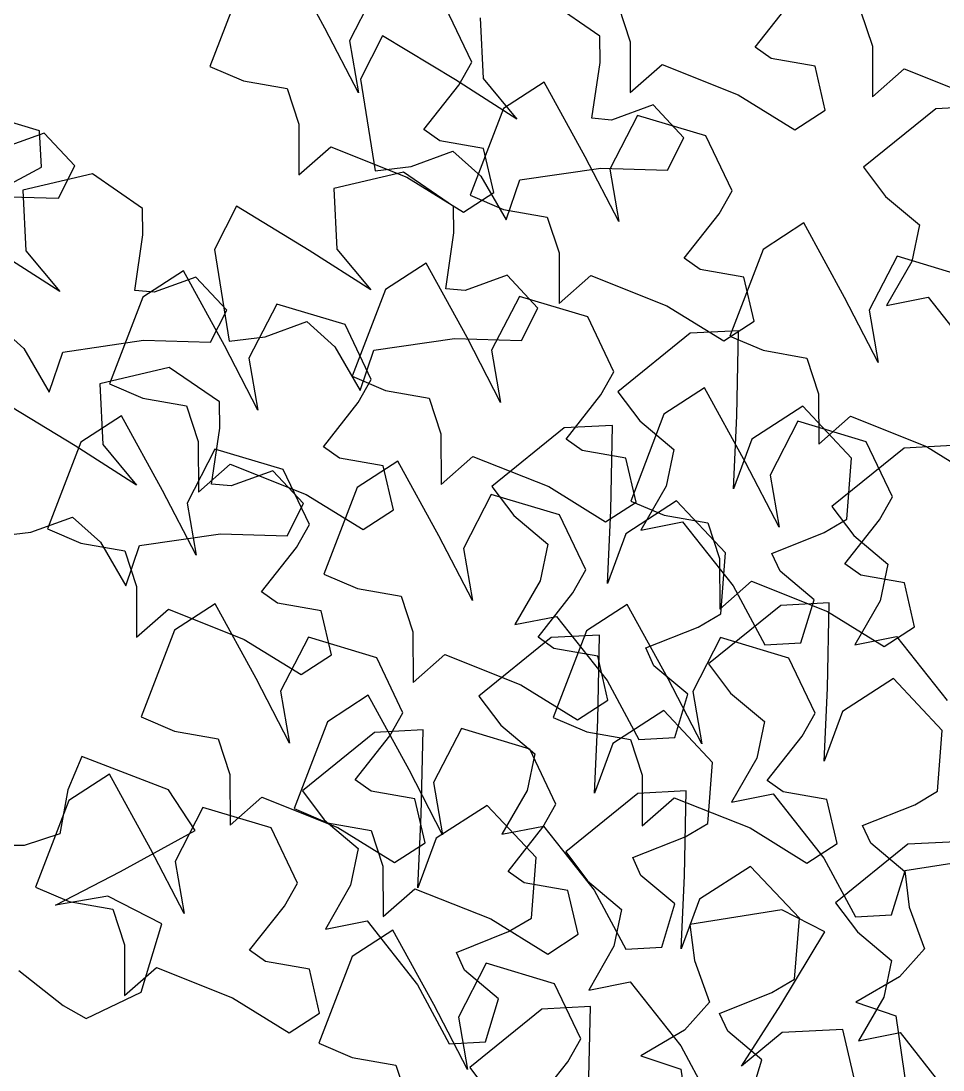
# Model space of a CAD drawing. Header units: millimetres. Extents: x 441156 to 441876, y 4514765 to 4515211.
# Drawn here: x 441541.067 to 441542.04, y 4514822.205 to 4514823.311 of the extents above; entities that cross this region are included whole.
import ezdxf

# ---------------------------------------------------------------- set-up
doc = ezdxf.new("R2010")
doc.units = ezdxf.units.MM
doc.layers.add('01_piscinas', color=254, linetype='Continuous')

msp = doc.modelspace()

# ---------------------------------------------------------------- linework, layer by layer
at = {"layer": '01_piscinas'}
for p, q in [((441541.3876031, 4514823.30403786, 0.00000053), (441541.34437243, 4514823.38269402, 0.00000053)), ((441541.30151158, 4514823.35485126, 0.00000053), (441541.26638365, 4514823.26337806, 0.00000053)), ((441541.44282998, 4514823.34759757, 0.00000053), (441541.41359876, 4514823.29069045, 0.00000053)), ((441541.67750965, 4514823.29552904, 0.00000053), (441541.62451765, 4514823.33191996, 0.00000053)), ((441541.84162109, 4514823.28383971, 0.00000053), (441541.87841699, 4514823.33046019, 0.00000053)), ((441541.54258448, 4514823.26790849, 0.00000053), (441541.51488752, 4514823.32591995, 0.00000053)), ((441541.69727051, 4514823.32704197, 0.00000053), (441541.70960259, 4514823.28945082, 0.00000053)), ((441541.95271968, 4514823.32236282, 0.00000053), (441541.96505176, 4514823.28477167, 0.00000053)), ((441541.55127518, 4514823.31466456, 0.00000053), (441541.55441377, 4514823.25076593, 0.00000053)), ((441541.42306692, 4514823.23570405, 0.00000053), (441541.3876031, 4514823.30403786, 0.00000053)), ((441541.44846022, 4514823.29583021, 0.00000053), (441541.42526301, 4514823.25028724, 0.00000053)), ((441541.52522716, 4514823.24932731, 0.00000053), (441541.44846022, 4514823.29583021, 0.00000053)), ((441541.67779851, 4514823.26770157, 0.00000053), (441541.67750965, 4514823.29552904, 0.00000053)), ((441541.41359876, 4514823.29069045, 0.00000053), (441541.42306692, 4514823.23570405, 0.00000053)), ((441541.70960259, 4514823.28945082, 0.00000053), (441541.70977084, 4514823.23610702, 0.00000053)), ((441541.85848568, 4514823.27191048, 0.00000053), (441541.84162109, 4514823.28383971, 0.00000053)), ((441541.96505176, 4514823.28477167, 0.00000053), (441541.96522001, 4514823.23142787, 0.00000053)), ((441541.26638365, 4514823.26337806, 0.00000053), (441541.30167922, 4514823.24838805, 0.00000053)), ((441541.5289209, 4514823.24366476, 0.00000053), (441541.54258448, 4514823.26790849, 0.00000053)), ((441541.66924257, 4514823.2089291, 0.00000053), (441541.67779851, 4514823.26770157, 0.00000053)), ((441541.70977084, 4514823.23610702, 0.00000053), (441541.74333178, 4514823.26559236, 0.00000053)), ((441541.74333178, 4514823.26559236, 0.00000053), (441541.82339168, 4514823.23374537, 0.00000053)), ((441541.90458089, 4514823.26376897, 0.00000053), (441541.85848568, 4514823.27191048, 0.00000053)), ((441541.91537992, 4514823.21749805, 0.00000053), (441541.90458089, 4514823.26376897, 0.00000053)), ((441541.42526301, 4514823.25028724, 0.00000053), (441541.44057793, 4514823.15350515, 0.00000053)), ((441541.55441377, 4514823.25076593, 0.00000053), (441541.59010662, 4514823.2078804, 0.00000053)), ((441541.96522001, 4514823.23142787, 0.00000053), (441541.99878095, 4514823.26091321, 0.00000053)), ((441541.99878095, 4514823.26091321, 0.00000053), (441542.07884085, 4514823.22906622, 0.00000053)), ((441541.30167922, 4514823.24838805, 0.00000053), (441541.34777442, 4514823.24024654, 0.00000053)), ((441541.34777442, 4514823.24024654, 0.00000053), (441541.36010651, 4514823.20265539, 0.00000053)), ((441541.492125, 4514823.19704428, 0.00000053), (441541.5289209, 4514823.24366476, 0.00000053)), ((441541.59010662, 4514823.2078804, 0.00000053), (441541.52522716, 4514823.24932731, 0.00000053)), ((441541.61881397, 4514823.24708793, 0.00000053), (441541.57595311, 4514823.21924518, 0.00000053)), ((441541.66204463, 4514823.16843177, 0.00000053), (441541.61881397, 4514823.24708793, 0.00000053)), ((441541.82339168, 4514823.23374537, 0.00000053), (441541.88335203, 4514823.19669248, 0.00000053)), ((441541.57595311, 4514823.21924518, 0.00000053), (441541.54082518, 4514823.12777197, 0.00000053)), ((441541.73380273, 4514823.22302723, 0.00000053), (441541.68981235, 4514823.20703038, 0.00000053)), ((441541.76629042, 4514823.18835496, 0.00000053), (441541.73380273, 4514823.22302723, 0.00000053)), ((441541.88335203, 4514823.19669248, 0.00000053), (441541.91537992, 4514823.21749805, 0.00000053)), ((441542.03196062, 4514823.21887626, 0.00000053), (441541.95580234, 4514823.15722211, 0.00000053)), ((441542.0830006, 4514823.22155837, 0.00000053), (441542.03196062, 4514823.21887626, 0.00000053)), ((441541.08669509, 4514823.19558394, 0.00000053), (441541.04122378, 4514823.20936716, 0.00000053)), ((441541.68981235, 4514823.20703038, 0.00000053), (441541.66924257, 4514823.2089291, 0.00000053)), ((441541.71727151, 4514823.21199148, 0.00000053), (441541.68804029, 4514823.15508436, 0.00000053)), ((441541.78932905, 4514823.19031386, 0.00000053), (441541.71727151, 4514823.21199148, 0.00000053)), ((441541.0886993, 4514823.15744418, 0.00000053), (441541.08669509, 4514823.19558394, 0.00000053)), ((441541.36010651, 4514823.20265539, 0.00000053), (441541.36027475, 4514823.14931159, 0.00000053)), ((441541.5089896, 4514823.18511505, 0.00000053), (441541.492125, 4514823.19704428, 0.00000053)), ((441541.0914648, 4514823.19334348, 0.00000053), (441541.04747442, 4514823.17734663, 0.00000053)), ((441541.12395249, 4514823.15867121, 0.00000053), (441541.0914648, 4514823.19334348, 0.00000053)), ((441541.55508481, 4514823.17697354, 0.00000053), (441541.5089896, 4514823.18511505, 0.00000053)), ((441541.74895624, 4514823.15432285, 0.00000053), (441541.76629042, 4514823.18835496, 0.00000053)), ((441541.81702601, 4514823.13230241, 0.00000053), (441541.78932905, 4514823.19031386, 0.00000053)), ((441541.36027475, 4514823.14931159, 0.00000053), (441541.3938357, 4514823.17879693, 0.00000053)), ((441541.3938357, 4514823.17879693, 0.00000053), (441541.4738956, 4514823.14694994, 0.00000053)), ((441541.47863979, 4514823.15817122, 0.00000053), (441541.52263017, 4514823.17416806, 0.00000053)), ((441541.52263017, 4514823.17416806, 0.00000053), (441541.55210565, 4514823.14777922, 0.00000053)), ((441541.56588384, 4514823.13070263, 0.00000053), (441541.55508481, 4514823.17697354, 0.00000053)), ((441541.69750845, 4514823.10009797, 0.00000053), (441541.66204463, 4514823.16843177, 0.00000053)), ((441541.02663038, 4514823.12404344, 0.00000053), (441541.0886993, 4514823.15744418, 0.00000053)), ((441541.10661831, 4514823.1246391, 0.00000053), (441541.12395249, 4514823.15867121, 0.00000053)), ((441541.47044562, 4514823.15223538, 0.00000053), (441541.39720315, 4514823.13497998, 0.00000053)), ((441541.44057793, 4514823.15350515, 0.00000053), (441541.47863979, 4514823.15817122, 0.00000053)), ((441541.52343762, 4514823.11584446, 0.00000053), (441541.47044562, 4514823.15223538, 0.00000053)), ((441541.59324521, 4514823.14398178, 0.00000053), (441541.67850261, 4514823.15643142, 0.00000053)), ((441541.67850261, 4514823.15643142, 0.00000053), (441541.74895624, 4514823.15432285, 0.00000053)), ((441541.68804029, 4514823.15508436, 0.00000053), (441541.69750845, 4514823.10009797, 0.00000053)), ((441541.95580234, 4514823.15722211, 0.00000053), (441541.9788742, 4514823.1265926, 0.00000053)), ((441541.14238008, 4514823.15033986, 0.00000053), (441541.06913761, 4514823.13308446, 0.00000053)), ((441541.19537208, 4514823.11394894, 0.00000053), (441541.14238008, 4514823.15033986, 0.00000053)), ((441541.4738956, 4514823.14694994, 0.00000053), (441541.53385595, 4514823.10989705, 0.00000053)), ((441541.55210565, 4514823.14777922, 0.00000053), (441541.57892325, 4514823.10166625, 0.00000053)), ((441541.57892325, 4514823.10166625, 0.00000053), (441541.59324521, 4514823.14398178, 0.00000053)), ((441541.06913761, 4514823.13308446, 0.00000053), (441541.0722762, 4514823.06918584, 0.00000053)), ((441541.39720315, 4514823.13497998, 0.00000053), (441541.40034174, 4514823.07108135, 0.00000053)), ((441541.53385595, 4514823.10989705, 0.00000053), (441541.56588384, 4514823.13070263, 0.00000053)), ((441541.80336243, 4514823.10805867, 0.00000053), (441541.81702601, 4514823.13230241, 0.00000053)), ((441541.03616468, 4514823.12674768, 0.00000053), (441541.10661831, 4514823.1246391, 0.00000053)), ((441541.54082518, 4514823.12777197, 0.00000053), (441541.57612075, 4514823.11278197, 0.00000053)), ((441541.9788742, 4514823.1265926, 0.00000053), (441542.01472306, 4514823.09649424, 0.00000053)), ((441541.19566094, 4514823.08612147, 0.00000053), (441541.19537208, 4514823.11394894, 0.00000053)), ((441541.29438819, 4514823.11614562, 0.00000053), (441541.27119098, 4514823.07060266, 0.00000053)), ((441541.37115513, 4514823.06964273, 0.00000053), (441541.29438819, 4514823.11614562, 0.00000053)), ((441541.52372648, 4514823.08801699, 0.00000053), (441541.52343762, 4514823.11584446, 0.00000053)), ((441541.57612075, 4514823.11278197, 0.00000053), (441541.62221595, 4514823.10464045, 0.00000053)), ((441541.76656654, 4514823.0614382, 0.00000053), (441541.80336243, 4514823.10805867, 0.00000053)), ((441541.62221595, 4514823.10464045, 0.00000053), (441541.63454804, 4514823.0670493, 0.00000053)), ((441541.89261163, 4514823.09857989, 0.00000053), (441541.84975077, 4514823.07073713, 0.00000053)), ((441541.9358423, 4514823.01992373, 0.00000053), (441541.89261163, 4514823.09857989, 0.00000053)), ((441542.01472306, 4514823.09649424, 0.00000053), (441542.00660739, 4514823.05777331, 0.00000053)), ((441541.187105, 4514823.027349, 0.00000053), (441541.19566094, 4514823.08612147, 0.00000053)), ((441541.51517054, 4514823.02924452, 0.00000053), (441541.52372648, 4514823.08801699, 0.00000053)), ((441541.10796906, 4514823.0263003, 0.00000053), (441541.04308959, 4514823.06774721, 0.00000053)), ((441541.0722762, 4514823.06918584, 0.00000053), (441541.10796906, 4514823.0263003, 0.00000053)), ((441541.27119098, 4514823.07060266, 0.00000053), (441541.2865059, 4514822.97382057, 0.00000053)), ((441541.43603459, 4514823.02819582, 0.00000053), (441541.37115513, 4514823.06964273, 0.00000053)), ((441541.40034174, 4514823.07108135, 0.00000053), (441541.43603459, 4514823.02819582, 0.00000053)), ((441541.63454804, 4514823.0670493, 0.00000053), (441541.63471629, 4514823.0137055, 0.00000053)), ((441541.84975077, 4514823.07073713, 0.00000053), (441541.81462284, 4514822.97926392, 0.00000053)), ((441541.99106918, 4514823.06348344, 0.00000053), (441541.96183796, 4514823.00657631, 0.00000053)), ((441542.06312672, 4514823.04180582, 0.00000053), (441541.99106918, 4514823.06348344, 0.00000053)), ((441541.49428311, 4514823.05626843, 0.00000053), (441541.45142225, 4514823.02842567, 0.00000053)), ((441541.53751378, 4514822.97761227, 0.00000053), (441541.49428311, 4514823.05626843, 0.00000053)), ((441541.78343113, 4514823.04950897, 0.00000053), (441541.76656654, 4514823.0614382, 0.00000053)), ((441542.00660739, 4514823.05777331, 0.00000053), (441541.98008119, 4514823.01149209, 0.00000053)), ((441541.2383365, 4514823.04816922, 0.00000053), (441541.19547564, 4514823.02032646, 0.00000053)), ((441541.25166516, 4514823.04144713, 0.00000053), (441541.20767478, 4514823.02545028, 0.00000053)), ((441541.28156717, 4514822.96951306, 0.00000053), (441541.2383365, 4514823.04816922, 0.00000053)), ((441541.28415285, 4514823.00677486, 0.00000053), (441541.25166516, 4514823.04144713, 0.00000053)), ((441541.5797307, 4514823.04334265, 0.00000053), (441541.53574032, 4514823.0273458, 0.00000053)), ((441541.61221839, 4514823.00867037, 0.00000053), (441541.5797307, 4514823.04334265, 0.00000053)), ((441541.63471629, 4514823.0137055, 0.00000053), (441541.66827723, 4514823.04319084, 0.00000053)), ((441541.66827723, 4514823.04319084, 0.00000053), (441541.74833713, 4514823.01134385, 0.00000053)), ((441541.82952634, 4514823.04136745, 0.00000053), (441541.78343113, 4514823.04950897, 0.00000053)), ((441541.84032537, 4514822.99509653, 0.00000053), (441541.82952634, 4514823.04136745, 0.00000053)), ((441541.53574032, 4514823.0273458, 0.00000053), (441541.51517054, 4514823.02924452, 0.00000053)), ((441541.19547564, 4514823.02032646, 0.00000053), (441541.16034771, 4514822.92885325, 0.00000053)), ((441541.20767478, 4514823.02545028, 0.00000053), (441541.187105, 4514823.027349, 0.00000053)), ((441541.45142225, 4514823.02842567, 0.00000053), (441541.41629432, 4514822.93695246, 0.00000053)), ((441541.59274066, 4514823.02117198, 0.00000053), (441541.56350944, 4514822.96426485, 0.00000053)), ((441541.6647982, 4514822.99949436, 0.00000053), (441541.59274066, 4514823.02117198, 0.00000053)), ((441541.97130611, 4514822.95158992, 0.00000053), (441541.9358423, 4514823.01992373, 0.00000053)), ((441541.98008119, 4514823.01149209, 0.00000053), (441542.0238885, 4514823.02024668, 0.00000053)), ((441542.0238885, 4514823.02024668, 0.00000053), (441542.07729891, 4514822.95263642, 0.00000053)), ((441541.26681867, 4514822.97274275, 0.00000053), (441541.28415285, 4514823.00677486, 0.00000053)), ((441541.33679404, 4514823.01307277, 0.00000053), (441541.30756283, 4514822.95616564, 0.00000053)), ((441541.40885158, 4514822.99139514, 0.00000053), (441541.33679404, 4514823.01307277, 0.00000053)), ((441541.59488421, 4514822.97463827, 0.00000053), (441541.61221839, 4514823.00867037, 0.00000053)), ((441541.74833713, 4514823.01134385, 0.00000053), (441541.80829748, 4514822.97429096, 0.00000053)), ((441541.69249515, 4514822.9414829, 0.00000053), (441541.6647982, 4514822.99949436, 0.00000053)), ((441541.96183796, 4514823.00657631, 0.00000053), (441541.97130611, 4514822.95158992, 0.00000053)), ((441541.0404926, 4514822.99258796, 0.00000053), (441541.06996808, 4514822.96619912, 0.00000053)), ((441541.32456776, 4514822.97848663, 0.00000053), (441541.36855814, 4514822.99448348, 0.00000053)), ((441541.36855814, 4514822.99448348, 0.00000053), (441541.39803362, 4514822.96809464, 0.00000053)), ((441541.43654854, 4514822.93338369, 0.00000053), (441541.40885158, 4514822.99139514, 0.00000053)), ((441541.82390838, 4514822.98486936, 0.00000053), (441541.77286841, 4514822.98218725, 0.00000053)), ((441541.80829748, 4514822.97429096, 0.00000053), (441541.84032537, 4514822.99509653, 0.00000053)), ((441541.82201916, 4514822.89513579, 0.00000053), (441541.82390838, 4514822.98486936, 0.00000053)), ((441541.11110764, 4514822.96240168, 0.00000053), (441541.19636504, 4514822.97485133, 0.00000053)), ((441541.19636504, 4514822.97485133, 0.00000053), (441541.26681867, 4514822.97274275, 0.00000053)), ((441541.2865059, 4514822.97382057, 0.00000053), (441541.32456776, 4514822.97848663, 0.00000053)), ((441541.43917318, 4514822.9642972, 0.00000053), (441541.52443058, 4514822.97674684, 0.00000053)), ((441541.52443058, 4514822.97674684, 0.00000053), (441541.59488421, 4514822.97463827, 0.00000053)), ((441541.57297759, 4514822.90927846, 0.00000053), (441541.53751378, 4514822.97761227, 0.00000053)), ((441541.77286841, 4514822.98218725, 0.00000053), (441541.69671013, 4514822.9205331, 0.00000053)), ((441541.81462284, 4514822.97926392, 0.00000053), (441541.84991841, 4514822.96427392, 0.00000053)), ((441541.06996808, 4514822.96619912, 0.00000053), (441541.09678568, 4514822.92008615, 0.00000053)), ((441541.31703098, 4514822.90117925, 0.00000053), (441541.28156717, 4514822.96951306, 0.00000053)), ((441541.39803362, 4514822.96809464, 0.00000053), (441541.42485122, 4514822.92198167, 0.00000053)), ((441541.42485122, 4514822.92198167, 0.00000053), (441541.43917318, 4514822.9642972, 0.00000053)), ((441541.56350944, 4514822.96426485, 0.00000053), (441541.57297759, 4514822.90927846, 0.00000053)), ((441541.84991841, 4514822.96427392, 0.00000053), (441541.89601362, 4514822.95613241, 0.00000053)), ((441541.09678568, 4514822.92008615, 0.00000053), (441541.11110764, 4514822.96240168, 0.00000053)), ((441541.30756283, 4514822.95616564, 0.00000053), (441541.31703098, 4514822.90117925, 0.00000053)), ((441541.89601362, 4514822.95613241, 0.00000053), (441541.90834571, 4514822.91854126, 0.00000053)), ((441541.22336249, 4514822.94627516, 0.00000053), (441541.15012002, 4514822.92901976, 0.00000053)), ((441541.27635449, 4514822.90988425, 0.00000053), (441541.22336249, 4514822.94627516, 0.00000053)), ((441541.67883158, 4514822.91723917, 0.00000053), (441541.69249515, 4514822.9414829, 0.00000053)), ((441541.41629432, 4514822.93695246, 0.00000053), (441541.45158989, 4514822.92196246, 0.00000053)), ((441541.42288497, 4514822.90913996, 0.00000053), (441541.43654854, 4514822.93338369, 0.00000053)), ((441541.15012002, 4514822.92901976, 0.00000053), (441541.15325861, 4514822.86512114, 0.00000053)), ((441541.16034771, 4514822.92885325, 0.00000053), (441541.19564328, 4514822.91386325, 0.00000053)), ((441541.45158989, 4514822.92196246, 0.00000053), (441541.4976851, 4514822.91382095, 0.00000053)), ((441541.69671013, 4514822.9205331, 0.00000053), (441541.71978198, 4514822.88990359, 0.00000053)), ((441541.78814055, 4514822.92469279, 0.00000053), (441541.74527969, 4514822.89685003, 0.00000053)), ((441541.83137122, 4514822.84603663, 0.00000053), (441541.78814055, 4514822.92469279, 0.00000053)), ((441541.90834571, 4514822.91854126, 0.00000053), (441541.90851395, 4514822.86519746, 0.00000053)), ((441541.124072, 4514822.86368251, 0.00000053), (441541.04730506, 4514822.91018541, 0.00000053)), ((441541.19564328, 4514822.91386325, 0.00000053), (441541.24173849, 4514822.90572174, 0.00000053)), ((441541.27664336, 4514822.88205677, 0.00000053), (441541.27635449, 4514822.90988425, 0.00000053)), ((441541.38608907, 4514822.86251948, 0.00000053), (441541.42288497, 4514822.90913996, 0.00000053)), ((441541.4976851, 4514822.91382095, 0.00000053), (441541.51001719, 4514822.8762298, 0.00000053)), ((441541.64203568, 4514822.87061869, 0.00000053), (441541.67883158, 4514822.91723917, 0.00000053)), ((441541.24173849, 4514822.90572174, 0.00000053), (441541.25407058, 4514822.86813059, 0.00000053)), ((441541.74527969, 4514822.89685003, 0.00000053), (441541.71015176, 4514822.80537682, 0.00000053)), ((441541.89162689, 4514822.90524617, 0.00000053), (441541.83785835, 4514822.87057876, 0.00000053)), ((441541.94319174, 4514822.85044403, 0.00000053), (441541.89162689, 4514822.90524617, 0.00000053)), ((441541.17306225, 4514822.89527827, 0.00000053), (441541.1302014, 4514822.86743551, 0.00000053)), ((441541.21629292, 4514822.81662211, 0.00000053), (441541.17306225, 4514822.89527827, 0.00000053)), ((441541.69093375, 4514822.88509903, 0.00000053), (441541.63989378, 4514822.88241693, 0.00000053)), ((441541.68904453, 4514822.79536547, 0.00000053), (441541.69093375, 4514822.88509903, 0.00000053)), ((441541.71978198, 4514822.88990359, 0.00000053), (441541.75563085, 4514822.85980523, 0.00000053)), ((441541.81856482, 4514822.81822507, 0.00000053), (441541.82201916, 4514822.89513579, 0.00000053)), ((441541.88659809, 4514822.88959634, 0.00000053), (441541.85736688, 4514822.83268921, 0.00000053)), ((441541.95865564, 4514822.86791872, 0.00000053), (441541.88659809, 4514822.88959634, 0.00000053)), ((441541.90851395, 4514822.86519746, 0.00000053), (441541.9420749, 4514822.8946828, 0.00000053)), ((441541.9420749, 4514822.8946828, 0.00000053), (441542.02213479, 4514822.86283581, 0.00000053)), ((441541.26808741, 4514822.8232843, 0.00000053), (441541.27664336, 4514822.88205677, 0.00000053)), ((441541.51001719, 4514822.8762298, 0.00000053), (441541.51018543, 4514822.82288599, 0.00000053)), ((441541.63989378, 4514822.88241693, 0.00000053), (441541.56373549, 4514822.82076277, 0.00000053)), ((441541.1302014, 4514822.86743551, 0.00000053), (441541.09507346, 4514822.7759623, 0.00000053)), ((441541.18895147, 4514822.82223561, 0.00000053), (441541.124072, 4514822.86368251, 0.00000053)), ((441541.15325861, 4514822.86512114, 0.00000053), (441541.18895147, 4514822.82223561, 0.00000053)), ((441541.25407058, 4514822.86813059, 0.00000053), (441541.25423882, 4514822.81478679, 0.00000053)), ((441541.65890028, 4514822.85868946, 0.00000053), (441541.64203568, 4514822.87061869, 0.00000053)), ((441541.83785835, 4514822.87057876, 0.00000053), (441541.81856482, 4514822.81822507, 0.00000053)), ((441541.98635259, 4514822.80990726, 0.00000053), (441541.95865564, 4514822.86791872, 0.00000053)), ((441542.04961425, 4514822.86391018, 0.00000053), (441541.99857428, 4514822.86122807, 0.00000053)), ((441541.2715198, 4514822.86018181, 0.00000053), (441541.24228858, 4514822.80327469, 0.00000053)), ((441541.34357734, 4514822.83850419, 0.00000053), (441541.2715198, 4514822.86018181, 0.00000053)), ((441541.40295366, 4514822.85059025, 0.00000053), (441541.38608907, 4514822.86251948, 0.00000053)), ((441541.51018543, 4514822.82288599, 0.00000053), (441541.54374638, 4514822.85237134, 0.00000053)), ((441541.54374638, 4514822.85237134, 0.00000053), (441541.62380628, 4514822.82052435, 0.00000053)), ((441541.70499548, 4514822.85054795, 0.00000053), (441541.65890028, 4514822.85868946, 0.00000053)), ((441541.75563085, 4514822.85980523, 0.00000053), (441541.74751518, 4514822.82108429, 0.00000053)), ((441541.99857428, 4514822.86122807, 0.00000053), (441541.922416, 4514822.79957391, 0.00000053)), ((441542.02213479, 4514822.86283581, 0.00000053), (441542.08209514, 4514822.82578291, 0.00000053)), ((441541.25423882, 4514822.81478679, 0.00000053), (441541.28779977, 4514822.84427213, 0.00000053)), ((441541.28779977, 4514822.84427213, 0.00000053), (441541.36785966, 4514822.81242514, 0.00000053)), ((441541.44904887, 4514822.84244874, 0.00000053), (441541.40295366, 4514822.85059025, 0.00000053)), ((441541.46464935, 4514822.84748955, 0.00000053), (441541.4217885, 4514822.81964679, 0.00000053)), ((441541.45984791, 4514822.79617782, 0.00000053), (441541.44904887, 4514822.84244874, 0.00000053)), ((441541.50788002, 4514822.76883339, 0.00000053), (441541.46464935, 4514822.84748955, 0.00000053)), ((441541.71579452, 4514822.80427703, 0.00000053), (441541.70499548, 4514822.85054795, 0.00000053)), ((441541.86683503, 4514822.77770282, 0.00000053), (441541.83137122, 4514822.84603663, 0.00000053)), ((441541.93817228, 4514822.78635616, 0.00000053), (441541.94319174, 4514822.85044403, 0.00000053)), ((441541.33264757, 4514822.83738243, 0.00000053), (441541.28865719, 4514822.82138559, 0.00000053)), ((441541.36513527, 4514822.80271016, 0.00000053), (441541.33264757, 4514822.83738243, 0.00000053)), ((441541.37127429, 4514822.78049274, 0.00000053), (441541.34357734, 4514822.83850419, 0.00000053)), ((441541.85736688, 4514822.83268921, 0.00000053), (441541.86683503, 4514822.77770282, 0.00000053)), ((441541.28865719, 4514822.82138559, 0.00000053), (441541.26808741, 4514822.8232843, 0.00000053)), ((441541.4217885, 4514822.81964679, 0.00000053), (441541.38666057, 4514822.72817359, 0.00000053)), ((441541.56373549, 4514822.82076277, 0.00000053), (441541.58680735, 4514822.79013326, 0.00000053)), ((441541.62380628, 4514822.82052435, 0.00000053), (441541.68376663, 4514822.78347145, 0.00000053)), ((441541.74751518, 4514822.82108429, 0.00000053), (441541.72098898, 4514822.77480308, 0.00000053)), ((441541.25175674, 4514822.7482883, 0.00000053), (441541.21629292, 4514822.81662211, 0.00000053)), ((441541.36785966, 4514822.81242514, 0.00000053), (441541.42782001, 4514822.77537224, 0.00000053)), ((441541.5631069, 4514822.8123931, 0.00000053), (441541.53387568, 4514822.75548598, 0.00000053)), ((441541.63516444, 4514822.79071548, 0.00000053), (441541.5631069, 4514822.8123931, 0.00000053)), ((441541.97268902, 4514822.78566353, 0.00000053), (441541.98635259, 4514822.80990726, 0.00000053)), ((441541.24228858, 4514822.80327469, 0.00000053), (441541.25175674, 4514822.7482883, 0.00000053)), ((441541.34780109, 4514822.76867806, 0.00000053), (441541.36513527, 4514822.80271016, 0.00000053)), ((441541.68376663, 4514822.78347145, 0.00000053), (441541.71579452, 4514822.80427703, 0.00000053)), ((441541.75865226, 4514822.80547584, 0.00000053), (441541.70488372, 4514822.77080844, 0.00000053)), ((441541.71015176, 4514822.80537682, 0.00000053), (441541.74544733, 4514822.79038682, 0.00000053)), ((441541.81021711, 4514822.7506737, 0.00000053), (441541.75865226, 4514822.80547584, 0.00000053)), ((441541.922416, 4514822.79957391, 0.00000053), (441541.94548786, 4514822.76894441, 0.00000053)), ((441541.07748464, 4514822.77252642, 0.00000053), (441541.12147501, 4514822.78852327, 0.00000053)), ((441541.12147501, 4514822.78852327, 0.00000053), (441541.15095049, 4514822.76213442, 0.00000053)), ((441541.42782001, 4514822.77537224, 0.00000053), (441541.45984791, 4514822.79617782, 0.00000053)), ((441541.58680735, 4514822.79013326, 0.00000053), (441541.62265622, 4514822.7600349, 0.00000053)), ((441541.6628614, 4514822.73270402, 0.00000053), (441541.63516444, 4514822.79071548, 0.00000053)), ((441541.68559018, 4514822.71845475, 0.00000053), (441541.68904453, 4514822.79536547, 0.00000053)), ((441541.74544733, 4514822.79038682, 0.00000053), (441541.79154254, 4514822.78224531, 0.00000053)), ((441541.91421741, 4514822.77219225, 0.00000053), (441541.93817228, 4514822.78635616, 0.00000053)), ((441541.93589312, 4514822.73904305, 0.00000053), (441541.97268902, 4514822.78566353, 0.00000053)), ((441541.09507346, 4514822.7759623, 0.00000053), (441541.13036903, 4514822.7609723, 0.00000053)), ((441541.35761072, 4514822.756249, 0.00000053), (441541.37127429, 4514822.78049274, 0.00000053)), ((441541.72098898, 4514822.77480308, 0.00000053), (441541.76479628, 4514822.78355767, 0.00000053)), ((441541.76479628, 4514822.78355767, 0.00000053), (441541.81820669, 4514822.71594742, 0.00000053)), ((441541.79154254, 4514822.78224531, 0.00000053), (441541.80387463, 4514822.74465416, 0.00000053)), ((441541.03942277, 4514822.76786036, 0.00000053), (441541.07748464, 4514822.77252642, 0.00000053)), ((441541.19209005, 4514822.75833698, 0.00000053), (441541.27734745, 4514822.77078663, 0.00000053)), ((441541.27734745, 4514822.77078663, 0.00000053), (441541.34780109, 4514822.76867806, 0.00000053)), ((441541.54334384, 4514822.70049959, 0.00000053), (441541.50788002, 4514822.76883339, 0.00000053)), ((441541.70488372, 4514822.77080844, 0.00000053), (441541.68559018, 4514822.71845475, 0.00000053)), ((441541.85904099, 4514822.75021568, 0.00000053), (441541.91421741, 4514822.77219225, 0.00000053)), ((441541.94548786, 4514822.76894441, 0.00000053), (441541.98133672, 4514822.73884604, 0.00000053)), ((441541.13036903, 4514822.7609723, 0.00000053), (441541.17646424, 4514822.75283078, 0.00000053)), ((441541.15095049, 4514822.76213442, 0.00000053), (441541.17776809, 4514822.71602145, 0.00000053)), ((441541.17646424, 4514822.75283078, 0.00000053), (441541.18879633, 4514822.71523963, 0.00000053)), ((441541.17776809, 4514822.71602145, 0.00000053), (441541.19209005, 4514822.75833698, 0.00000053)), ((441541.32081482, 4514822.70962853, 0.00000053), (441541.35761072, 4514822.756249, 0.00000053)), ((441541.53387568, 4514822.75548598, 0.00000053), (441541.54334384, 4514822.70049959, 0.00000053)), ((441541.62265622, 4514822.7600349, 0.00000053), (441541.61454054, 4514822.72131397, 0.00000053)), ((441541.80387463, 4514822.74465416, 0.00000053), (441541.80404287, 4514822.69131036, 0.00000053)), ((441541.80519765, 4514822.68658583, 0.00000053), (441541.81021711, 4514822.7506737, 0.00000053)), ((441541.86768154, 4514822.73145237, 0.00000053), (441541.85904099, 4514822.75021568, 0.00000053)), ((441541.64919782, 4514822.70846029, 0.00000053), (441541.6628614, 4514822.73270402, 0.00000053)), ((441541.90353041, 4514822.70135401, 0.00000053), (441541.86768154, 4514822.73145237, 0.00000053)), ((441541.95275772, 4514822.72711382, 0.00000053), (441541.93589312, 4514822.73904305, 0.00000053)), ((441541.98133672, 4514822.73884604, 0.00000053), (441541.97322105, 4514822.70012511, 0.00000053)), ((441541.38666057, 4514822.72817359, 0.00000053), (441541.42195614, 4514822.71318358, 0.00000053)), ((441541.61454054, 4514822.72131397, 0.00000053), (441541.58801434, 4514822.67503276, 0.00000053)), ((441541.80404287, 4514822.69131036, 0.00000053), (441541.83760382, 4514822.7207957, 0.00000053)), ((441541.83760382, 4514822.7207957, 0.00000053), (441541.91766371, 4514822.68894871, 0.00000053)), ((441541.99885292, 4514822.71897231, 0.00000053), (441541.95275772, 4514822.72711382, 0.00000053)), ((441541.18879633, 4514822.71523963, 0.00000053), (441541.18896457, 4514822.66189583, 0.00000053)), ((441541.33767942, 4514822.6976993, 0.00000053), (441541.32081482, 4514822.70962853, 0.00000053)), ((441541.42195614, 4514822.71318358, 0.00000053), (441541.46805134, 4514822.70504207, 0.00000053)), ((441541.61240192, 4514822.66183981, 0.00000053), (441541.64919782, 4514822.70846029, 0.00000053)), ((441541.81820669, 4514822.71594742, 0.00000053), (441541.85160743, 4514822.65387849, 0.00000053)), ((441542.00965196, 4514822.67270139, 0.00000053), (441541.99885292, 4514822.71897231, 0.00000053)), ((441541.38377463, 4514822.68955778, 0.00000053), (441541.33767942, 4514822.6976993, 0.00000053)), ((441541.46805134, 4514822.70504207, 0.00000053), (441541.48038343, 4514822.66745092, 0.00000053)), ((441541.91956123, 4514822.69791924, 0.00000053), (441541.86852126, 4514822.69523714, 0.00000053)), ((441541.88974719, 4514822.65588271, 0.00000053), (441541.90353041, 4514822.70135401, 0.00000053)), ((441541.91767201, 4514822.60818568, 0.00000053), (441541.91956123, 4514822.69791924, 0.00000053)), ((441541.97322105, 4514822.70012511, 0.00000053), (441541.94669485, 4514822.6538439, 0.00000053)), ((441541.18896457, 4514822.66189583, 0.00000053), (441541.22252552, 4514822.69138117, 0.00000053)), ((441541.22252552, 4514822.69138117, 0.00000053), (441541.30258542, 4514822.65953418, 0.00000053)), ((441541.27172373, 4514822.69699997, 0.00000053), (441541.22886288, 4514822.66915721, 0.00000053)), ((441541.3149544, 4514822.61834381, 0.00000053), (441541.27172373, 4514822.69699997, 0.00000053)), ((441541.39457366, 4514822.64328687, 0.00000053), (441541.38377463, 4514822.68955778, 0.00000053)), ((441541.70648303, 4514822.69644906, 0.00000053), (441541.66362217, 4514822.6686063, 0.00000053)), ((441541.7497137, 4514822.6177929, 0.00000053), (441541.70648303, 4514822.69644906, 0.00000053)), ((441541.78124278, 4514822.67242193, 0.00000053), (441541.80519765, 4514822.68658583, 0.00000053)), ((441541.86852126, 4514822.69523714, 0.00000053), (441541.79236297, 4514822.63358298, 0.00000053)), ((441541.91766371, 4514822.68894871, 0.00000053), (441541.97762406, 4514822.65189582, 0.00000053)), ((441541.58801434, 4514822.67503276, 0.00000053), (441541.63182165, 4514822.68378734, 0.00000053)), ((441541.63182165, 4514822.68378734, 0.00000053), (441541.68523206, 4514822.61617709, 0.00000053)), ((441541.22886288, 4514822.66915721, 0.00000053), (441541.19373495, 4514822.57768401, 0.00000053)), ((441541.48038343, 4514822.66745092, 0.00000053), (441541.48055167, 4514822.61410712, 0.00000053)), ((441541.67723795, 4514822.66405425, 0.00000053), (441541.62619798, 4514822.66137215, 0.00000053)), ((441541.66362217, 4514822.6686063, 0.00000053), (441541.62849424, 4514822.57713309, 0.00000053)), ((441541.67534873, 4514822.57432069, 0.00000053), (441541.67723795, 4514822.66405425, 0.00000053)), ((441541.72606636, 4514822.65044536, 0.00000053), (441541.78124278, 4514822.67242193, 0.00000053)), ((441541.97762406, 4514822.65189582, 0.00000053), (441542.00965196, 4514822.67270139, 0.00000053)), ((441541.30258542, 4514822.65953418, 0.00000053), (441541.36254577, 4514822.62248129, 0.00000053)), ((441541.37018128, 4514822.66190352, 0.00000053), (441541.34095006, 4514822.6049964, 0.00000053)), ((441541.44223882, 4514822.6402259, 0.00000053), (441541.37018128, 4514822.66190352, 0.00000053)), ((441541.62619798, 4514822.66137215, 0.00000053), (441541.55003969, 4514822.59971799, 0.00000053)), ((441541.62926652, 4514822.64991058, 0.00000053), (441541.61240192, 4514822.66183981, 0.00000053)), ((441541.80494057, 4514822.6613526, 0.00000053), (441541.77570936, 4514822.60444548, 0.00000053)), ((441541.87699811, 4514822.63967498, 0.00000053), (441541.80494057, 4514822.6613526, 0.00000053)), ((441541.85160743, 4514822.65387849, 0.00000053), (441541.88974719, 4514822.65588271, 0.00000053)), ((441541.94669485, 4514822.6538439, 0.00000053), (441541.99050216, 4514822.66259848, 0.00000053)), ((441541.99050216, 4514822.66259848, 0.00000053), (441542.04391256, 4514822.59498823, 0.00000053)), ((441541.36254577, 4514822.62248129, 0.00000053), (441541.39457366, 4514822.64328687, 0.00000053)), ((441541.48055167, 4514822.61410712, 0.00000053), (441541.51411262, 4514822.64359246, 0.00000053)), ((441541.51411262, 4514822.64359246, 0.00000053), (441541.59417252, 4514822.61174547, 0.00000053)), ((441541.67536173, 4514822.64176907, 0.00000053), (441541.62926652, 4514822.64991058, 0.00000053)), ((441541.73470691, 4514822.63168204, 0.00000053), (441541.72606636, 4514822.65044536, 0.00000053)), ((441541.46993578, 4514822.58221444, 0.00000053), (441541.44223882, 4514822.6402259, 0.00000053)), ((441541.68616076, 4514822.59549815, 0.00000053), (441541.67536173, 4514822.64176907, 0.00000053)), ((441541.77055577, 4514822.60158368, 0.00000053), (441541.73470691, 4514822.63168204, 0.00000053)), ((441541.79236297, 4514822.63358298, 0.00000053), (441541.81543483, 4514822.60295347, 0.00000053)), ((441541.90469507, 4514822.58166353, 0.00000053), (441541.87699811, 4514822.63967498, 0.00000053)), ((441541.35041822, 4514822.55001, 0.00000053), (441541.3149544, 4514822.61834381, 0.00000053)), ((441541.59417252, 4514822.61174547, 0.00000053), (441541.65413287, 4514822.57469258, 0.00000053)), ((441541.68523206, 4514822.61617709, 0.00000053), (441541.7186328, 4514822.55410817, 0.00000053)), ((441541.78517751, 4514822.54945909, 0.00000053), (441541.7497137, 4514822.6177929, 0.00000053)), ((441541.98727974, 4514822.61829605, 0.00000053), (441541.9335112, 4514822.58362864, 0.00000053)), ((441542.03884459, 4514822.56349391, 0.00000053), (441541.98727974, 4514822.61829605, 0.00000053)), ((441541.34095006, 4514822.6049964, 0.00000053), (441541.35041822, 4514822.55001, 0.00000053)), ((441541.433112, 4514822.60056576, 0.00000053), (441541.39025114, 4514822.572723, 0.00000053)), ((441541.47634267, 4514822.5219096, 0.00000053), (441541.433112, 4514822.60056576, 0.00000053)), ((441541.55003969, 4514822.59971799, 0.00000053), (441541.57311155, 4514822.56908848, 0.00000053)), ((441541.75677255, 4514822.55611238, 0.00000053), (441541.77055577, 4514822.60158368, 0.00000053)), ((441541.77570936, 4514822.60444548, 0.00000053), (441541.78517751, 4514822.54945909, 0.00000053)), ((441541.81543483, 4514822.60295347, 0.00000053), (441541.8512837, 4514822.57285511, 0.00000053)), ((441541.91421766, 4514822.53127496, 0.00000053), (441541.91767201, 4514822.60818568, 0.00000053)), ((441541.65413287, 4514822.57469258, 0.00000053), (441541.68616076, 4514822.59549815, 0.00000053)), ((441541.19373495, 4514822.57768401, 0.00000053), (441541.22903052, 4514822.562694, 0.00000053)), ((441541.4562722, 4514822.55797071, 0.00000053), (441541.46993578, 4514822.58221444, 0.00000053)), ((441541.62849424, 4514822.57713309, 0.00000053), (441541.66378981, 4514822.56214309, 0.00000053)), ((441541.74495646, 4514822.58443106, 0.00000053), (441541.69118792, 4514822.54976365, 0.00000053)), ((441541.79652131, 4514822.52962892, 0.00000053), (441541.74495646, 4514822.58443106, 0.00000053)), ((441541.8910315, 4514822.5574198, 0.00000053), (441541.90469507, 4514822.58166353, 0.00000053)), ((441541.9335112, 4514822.58362864, 0.00000053), (441541.91421766, 4514822.53127496, 0.00000053)), ((441541.39025114, 4514822.572723, 0.00000053), (441541.35512321, 4514822.48124979, 0.00000053)), ((441541.53156954, 4514822.56546931, 0.00000053), (441541.50233833, 4514822.50856218, 0.00000053)), ((441541.60362708, 4514822.54379169, 0.00000053), (441541.53156954, 4514822.56546931, 0.00000053)), ((441541.57311155, 4514822.56908848, 0.00000053), (441541.60896042, 4514822.53899012, 0.00000053)), ((441541.67189439, 4514822.49740997, 0.00000053), (441541.67534873, 4514822.57432069, 0.00000053)), ((441541.8512837, 4514822.57285511, 0.00000053), (441541.84316802, 4514822.53413418, 0.00000053)), ((441541.22903052, 4514822.562694, 0.00000053), (441541.27512572, 4514822.55455249, 0.00000053)), ((441541.27512572, 4514822.55455249, 0.00000053), (441541.28745781, 4514822.51696134, 0.00000053)), ((441541.44010413, 4514822.5614611, 0.00000053), (441541.36394584, 4514822.49980694, 0.00000053)), ((441541.4194763, 4514822.51135023, 0.00000053), (441541.4562722, 4514822.55797071, 0.00000053)), ((441541.4911441, 4514822.5641432, 0.00000053), (441541.44010413, 4514822.5614611, 0.00000053)), ((441541.48925488, 4514822.47440964, 0.00000053), (441541.4911441, 4514822.5641432, 0.00000053)), ((441541.66378981, 4514822.56214309, 0.00000053), (441541.70988502, 4514822.55400158, 0.00000053)), ((441541.70988502, 4514822.55400158, 0.00000053), (441541.7222171, 4514822.51641043, 0.00000053)), ((441541.7186328, 4514822.55410817, 0.00000053), (441541.75677255, 4514822.55611238, 0.00000053)), ((441541.8542356, 4514822.51079932, 0.00000053), (441541.8910315, 4514822.5574198, 0.00000053)), ((441542.03382513, 4514822.49940604, 0.00000053), (441542.03884459, 4514822.56349391, 0.00000053)), ((441541.63132404, 4514822.48578023, 0.00000053), (441541.60362708, 4514822.54379169, 0.00000053)), ((441541.69118792, 4514822.54976365, 0.00000053), (441541.67189439, 4514822.49740997, 0.00000053)), ((441541.13130383, 4514822.53605662, 0.00000053), (441541.11631383, 4514822.50076104, 0.00000053)), ((441541.22277704, 4514822.50092868, 0.00000053), (441541.13130383, 4514822.53605662, 0.00000053)), ((441541.60896042, 4514822.53899012, 0.00000053), (441541.60084474, 4514822.50026919, 0.00000053)), ((441541.84316802, 4514822.53413418, 0.00000053), (441541.81664182, 4514822.48785296, 0.00000053)), ((441541.51180648, 4514822.45357579, 0.00000053), (441541.47634267, 4514822.5219096, 0.00000053)), ((441541.79150185, 4514822.46554105, 0.00000053), (441541.79652131, 4514822.52962892, 0.00000053)), ((441541.16051725, 4514822.51742754, 0.00000053), (441541.1176564, 4514822.48958478, 0.00000053)), ((441541.20374792, 4514822.43877138, 0.00000053), (441541.16051725, 4514822.51742754, 0.00000053)), ((441541.28745781, 4514822.51696134, 0.00000053), (441541.28762605, 4514822.46361754, 0.00000053)), ((441541.4363409, 4514822.499421, 0.00000053), (441541.4194763, 4514822.51135023, 0.00000053)), ((441541.7222171, 4514822.51641043, 0.00000053), (441541.72238535, 4514822.46306662, 0.00000053)), ((441541.87110019, 4514822.49887009, 0.00000053), (441541.8542356, 4514822.51079932, 0.00000053)), ((441541.11631383, 4514822.50076104, 0.00000053), (441541.10817232, 4514822.45466584, 0.00000053)), ((441541.2506198, 4514822.45806783, 0.00000053), (441541.22277704, 4514822.50092868, 0.00000053)), ((441541.36394584, 4514822.49980694, 0.00000053), (441541.3870177, 4514822.46917743, 0.00000053)), ((441541.48243611, 4514822.49127949, 0.00000053), (441541.4363409, 4514822.499421, 0.00000053)), ((441541.50233833, 4514822.50856218, 0.00000053), (441541.51180648, 4514822.45357579, 0.00000053)), ((441541.60084474, 4514822.50026919, 0.00000053), (441541.57431854, 4514822.45398798, 0.00000053)), ((441541.76878718, 4514822.49984565, 0.00000053), (441541.71774721, 4514822.49716354, 0.00000053)), ((441541.76689796, 4514822.41011208, 0.00000053), (441541.76878718, 4514822.49984565, 0.00000053)), ((441541.9171954, 4514822.49072857, 0.00000053), (441541.87110019, 4514822.49887009, 0.00000053)), ((441542.00987026, 4514822.48524214, 0.00000053), (441542.03382513, 4514822.49940604, 0.00000053)), ((441541.1176564, 4514822.48958478, 0.00000053), (441541.08252847, 4514822.39811157, 0.00000053)), ((441541.28762605, 4514822.46361754, 0.00000053), (441541.321187, 4514822.49310288, 0.00000053)), ((441541.321187, 4514822.49310288, 0.00000053), (441541.4012469, 4514822.46125589, 0.00000053)), ((441541.49323514, 4514822.44500857, 0.00000053), (441541.48243611, 4514822.49127949, 0.00000053)), ((441541.71774721, 4514822.49716354, 0.00000053), (441541.64158892, 4514822.43550938, 0.00000053)), ((441541.72238535, 4514822.46306662, 0.00000053), (441541.75594629, 4514822.49255197, 0.00000053)), ((441541.75594629, 4514822.49255197, 0.00000053), (441541.83600619, 4514822.46070498, 0.00000053)), ((441541.81664182, 4514822.48785296, 0.00000053), (441541.86044913, 4514822.49660755, 0.00000053)), ((441541.86044913, 4514822.49660755, 0.00000053), (441541.91385954, 4514822.4289973, 0.00000053)), ((441541.92799443, 4514822.44445766, 0.00000053), (441541.9171954, 4514822.49072857, 0.00000053)), ((441541.2589748, 4514822.48233109, 0.00000053), (441541.22974358, 4514822.42542396, 0.00000053)), ((441541.33103234, 4514822.46065346, 0.00000053), (441541.2589748, 4514822.48233109, 0.00000053)), ((441541.35512321, 4514822.48124979, 0.00000053), (441541.39041878, 4514822.46625979, 0.00000053)), ((441541.55886261, 4514822.48452001, 0.00000053), (441541.50509407, 4514822.44985261, 0.00000053)), ((441541.61042746, 4514822.42971787, 0.00000053), (441541.55886261, 4514822.48452001, 0.00000053)), ((441541.61766047, 4514822.4615365, 0.00000053), (441541.63132404, 4514822.48578023, 0.00000053)), ((441541.95469384, 4514822.46326557, 0.00000053), (441542.00987026, 4514822.48524214, 0.00000053)), ((441541.3870177, 4514822.46917743, 0.00000053), (441541.42286657, 4514822.43907907, 0.00000053)), ((441541.39041878, 4514822.46625979, 0.00000053), (441541.43651399, 4514822.45811828, 0.00000053)), ((441541.48580053, 4514822.39749892, 0.00000053), (441541.48925488, 4514822.47440964, 0.00000053)), ((441541.76754698, 4514822.45137715, 0.00000053), (441541.79150185, 4514822.46554105, 0.00000053)), ((441541.10817232, 4514822.45466584, 0.00000053), (441541.07058117, 4514822.44233375, 0.00000053)), ((441541.17196364, 4514822.41483716, 0.00000053), (441541.2506198, 4514822.45806783, 0.00000053)), ((441541.3587293, 4514822.40264201, 0.00000053), (441541.33103234, 4514822.46065346, 0.00000053)), ((441541.4012469, 4514822.46125589, 0.00000053), (441541.46120725, 4514822.424203, 0.00000053)), ((441541.43651399, 4514822.45811828, 0.00000053), (441541.44884607, 4514822.42052713, 0.00000053)), ((441541.57431854, 4514822.45398798, 0.00000053), (441541.61812585, 4514822.46274256, 0.00000053)), ((441541.58086457, 4514822.41491602, 0.00000053), (441541.61766047, 4514822.4615365, 0.00000053)), ((441541.61812585, 4514822.46274256, 0.00000053), (441541.67153626, 4514822.39513231, 0.00000053)), ((441541.83600619, 4514822.46070498, 0.00000053), (441541.89596654, 4514822.42365208, 0.00000053)), ((441541.96333439, 4514822.44450225, 0.00000053), (441541.95469384, 4514822.46326557, 0.00000053)), ((441541.46120725, 4514822.424203, 0.00000053), (441541.49323514, 4514822.44500857, 0.00000053)), ((441541.50509407, 4514822.44985261, 0.00000053), (441541.48580053, 4514822.39749892, 0.00000053)), ((441541.71237056, 4514822.42940058, 0.00000053), (441541.76754698, 4514822.45137715, 0.00000053)), ((441541.89596654, 4514822.42365208, 0.00000053), (441541.92799443, 4514822.44445766, 0.00000053)), ((441542.00243511, 4514822.4435154, 0.00000053), (441541.92627683, 4514822.38186124, 0.00000053)), ((441541.99918325, 4514822.41440389, 0.00000053), (441541.96333439, 4514822.44450225, 0.00000053)), ((441542.05347508, 4514822.4461975, 0.00000053), (441542.00243511, 4514822.4435154, 0.00000053)), ((441541.07058117, 4514822.44233375, 0.00000053), (441541.01723736, 4514822.44216551, 0.00000053)), ((441541.23921174, 4514822.37043757, 0.00000053), (441541.20374792, 4514822.43877138, 0.00000053)), ((441541.42286657, 4514822.43907907, 0.00000053), (441541.41475089, 4514822.40035814, 0.00000053)), ((441541.64158892, 4514822.43550938, 0.00000053), (441541.66466078, 4514822.40487987, 0.00000053)), ((441541.22974358, 4514822.42542396, 0.00000053), (441541.23921174, 4514822.37043757, 0.00000053)), ((441541.605408, 4514822.36563, 0.00000053), (441541.61042746, 4514822.42971787, 0.00000053)), ((441541.72101111, 4514822.41063726, 0.00000053), (441541.71237056, 4514822.42940058, 0.00000053)), ((441541.91385954, 4514822.4289973, 0.00000053), (441541.94726028, 4514822.36692838, 0.00000053)), ((441542.09609863, 4514822.43068689, 0.00000053), (441541.99931655, 4514822.41537197, 0.00000053)), ((441541.10362983, 4514822.37937334, 0.00000053), (441541.17196364, 4514822.41483716, 0.00000053)), ((441541.44884607, 4514822.42052713, 0.00000053), (441541.44901432, 4514822.36718333, 0.00000053)), ((441541.59772916, 4514822.40298679, 0.00000053), (441541.58086457, 4514822.41491602, 0.00000053)), ((441541.75685997, 4514822.3805389, 0.00000053), (441541.72101111, 4514822.41063726, 0.00000053)), ((441541.76344362, 4514822.33320136, 0.00000053), (441541.76689796, 4514822.41011208, 0.00000053)), ((441541.83650569, 4514822.42022245, 0.00000053), (441541.78273715, 4514822.38555505, 0.00000053)), ((441541.88807054, 4514822.36542031, 0.00000053), (441541.83650569, 4514822.42022245, 0.00000053)), ((441541.98540003, 4514822.36893259, 0.00000053), (441541.99918325, 4514822.41440389, 0.00000053)), ((441541.99931655, 4514822.41537197, 0.00000053), (441542.00398261, 4514822.37731011, 0.00000053)), ((441541.34506572, 4514822.37839828, 0.00000053), (441541.3587293, 4514822.40264201, 0.00000053)), ((441541.41475089, 4514822.40035814, 0.00000053), (441541.38822469, 4514822.35407693, 0.00000053)), ((441541.64382437, 4514822.39484528, 0.00000053), (441541.59772916, 4514822.40298679, 0.00000053)), ((441541.66466078, 4514822.40487987, 0.00000053), (441541.70050965, 4514822.37478152, 0.00000053)), ((441541.08252847, 4514822.39811157, 0.00000053), (441541.11782404, 4514822.38312157, 0.00000053)), ((441541.15861622, 4514822.3888415, 0.00000053), (441541.10362983, 4514822.37937334, 0.00000053)), ((441541.21552334, 4514822.35961028, 0.00000053), (441541.15861622, 4514822.3888415, 0.00000053)), ((441541.44901432, 4514822.36718333, 0.00000053), (441541.48257526, 4514822.39666867, 0.00000053)), ((441541.48257526, 4514822.39666867, 0.00000053), (441541.56263516, 4514822.36482168, 0.00000053)), ((441541.6546234, 4514822.34857436, 0.00000053), (441541.64382437, 4514822.39484528, 0.00000053)), ((441541.67153626, 4514822.39513231, 0.00000053), (441541.704937, 4514822.33306339, 0.00000053)), ((441541.11782404, 4514822.38312157, 0.00000053), (441541.16391924, 4514822.37498006, 0.00000053)), ((441541.30826982, 4514822.3317778, 0.00000053), (441541.34506572, 4514822.37839828, 0.00000053)), ((441541.74307676, 4514822.3350676, 0.00000053), (441541.75685997, 4514822.3805389, 0.00000053)), ((441541.78273715, 4514822.38555505, 0.00000053), (441541.76344362, 4514822.33320136, 0.00000053)), ((441541.92627683, 4514822.38186124, 0.00000053), (441541.94934869, 4514822.35123173, 0.00000053)), ((441542.00398261, 4514822.37731011, 0.00000053), (441542.01997946, 4514822.33331973, 0.00000053)), ((441541.16391924, 4514822.37498006, 0.00000053), (441541.17625133, 4514822.33738891, 0.00000053)), ((441541.58145313, 4514822.3514661, 0.00000053), (441541.605408, 4514822.36563, 0.00000053)), ((441541.70050965, 4514822.37478152, 0.00000053), (441541.69239398, 4514822.33606058, 0.00000053)), ((441541.86943613, 4514822.37423015, 0.00000053), (441541.77265404, 4514822.35891522, 0.00000053)), ((441541.91497909, 4514822.35103294, 0.00000053), (441541.86943613, 4514822.37423015, 0.00000053)), ((441541.88305108, 4514822.30133244, 0.00000053), (441541.88807054, 4514822.36542031, 0.00000053)), ((441541.94726028, 4514822.36692838, 0.00000053), (441541.98540003, 4514822.36893259, 0.00000053)), ((441541.19384572, 4514822.28755274, 0.00000053), (441541.21552334, 4514822.35961028, 0.00000053)), ((441541.38822469, 4514822.35407693, 0.00000053), (441541.432032, 4514822.36283151, 0.00000053)), ((441541.432032, 4514822.36283151, 0.00000053), (441541.48544241, 4514822.29522126, 0.00000053)), ((441541.56263516, 4514822.36482168, 0.00000053), (441541.62259551, 4514822.32776879, 0.00000053)), ((441541.77265404, 4514822.35891522, 0.00000053), (441541.7773201, 4514822.32085336, 0.00000053)), ((441541.45919249, 4514822.35311184, 0.00000053), (441541.41633164, 4514822.32526909, 0.00000053)), ((441541.50242316, 4514822.27445568, 0.00000053), (441541.45919249, 4514822.35311184, 0.00000053)), ((441541.52627671, 4514822.32948953, 0.00000053), (441541.58145313, 4514822.3514661, 0.00000053)), ((441541.62259551, 4514822.32776879, 0.00000053), (441541.6546234, 4514822.34857436, 0.00000053)), ((441541.86847619, 4514822.274266, 0.00000053), (441541.91497909, 4514822.35103294, 0.00000053)), ((441541.94934869, 4514822.35123173, 0.00000053), (441541.98519755, 4514822.32113337, 0.00000053)), ((441541.17625133, 4514822.33738891, 0.00000053), (441541.17641957, 4514822.2840451, 0.00000053)), ((441541.69239398, 4514822.33606058, 0.00000053), (441541.66586778, 4514822.28977937, 0.00000053)), ((441541.704937, 4514822.33306339, 0.00000053), (441541.74307676, 4514822.3350676, 0.00000053)), ((441542.01997946, 4514822.33331973, 0.00000053), (441541.99359061, 4514822.30384425, 0.00000053)), ((441541.32513442, 4514822.31984857, 0.00000053), (441541.30826982, 4514822.3317778, 0.00000053)), ((441541.41633164, 4514822.32526909, 0.00000053), (441541.38120371, 4514822.23379588, 0.00000053)), ((441541.53491726, 4514822.31072622, 0.00000053), (441541.52627671, 4514822.32948953, 0.00000053)), ((441541.98519755, 4514822.32113337, 0.00000053), (441541.97708188, 4514822.28241243, 0.00000053)), ((441541.06497006, 4514822.31031526, 0.00000053), (441541.11159054, 4514822.27351936, 0.00000053)), ((441541.17641957, 4514822.2840451, 0.00000053), (441541.20998052, 4514822.31353045, 0.00000053)), ((441541.20998052, 4514822.31353045, 0.00000053), (441541.29004042, 4514822.28168346, 0.00000053)), ((441541.37122963, 4514822.31170706, 0.00000053), (441541.32513442, 4514822.31984857, 0.00000053)), ((441541.38202866, 4514822.26543614, 0.00000053), (441541.37122963, 4514822.31170706, 0.00000053)), ((441541.55765004, 4514822.31801539, 0.00000053), (441541.52841882, 4514822.26110827, 0.00000053)), ((441541.57076612, 4514822.28062785, 0.00000053), (441541.53491726, 4514822.31072622, 0.00000053)), ((441541.62970758, 4514822.29633777, 0.00000053), (441541.55765004, 4514822.31801539, 0.00000053)), ((441541.7773201, 4514822.32085336, 0.00000053), (441541.79331695, 4514822.27686299, 0.00000053)), ((441541.85909621, 4514822.28716854, 0.00000053), (441541.88305108, 4514822.30133244, 0.00000053)), ((441541.99359061, 4514822.30384425, 0.00000053), (441541.94747764, 4514822.27702665, 0.00000053)), ((441541.48544241, 4514822.29522126, 0.00000053), (441541.51884315, 4514822.23315234, 0.00000053)), ((441541.65740454, 4514822.23832631, 0.00000053), (441541.62970758, 4514822.29633777, 0.00000053)), ((441541.66586778, 4514822.28977937, 0.00000053), (441541.70967508, 4514822.29853395, 0.00000053)), ((441541.70967508, 4514822.29853395, 0.00000053), (441541.76308549, 4514822.2309237, 0.00000053)), ((441541.13583427, 4514822.25985579, 0.00000053), (441541.19384572, 4514822.28755274, 0.00000053)), ((441541.29004042, 4514822.28168346, 0.00000053), (441541.35000077, 4514822.24463056, 0.00000053)), ((441541.5569829, 4514822.23515655, 0.00000053), (441541.57076612, 4514822.28062785, 0.00000053)), ((441541.79331695, 4514822.27686299, 0.00000053), (441541.7669281, 4514822.24738751, 0.00000053)), ((441541.80391979, 4514822.26519197, 0.00000053), (441541.85909621, 4514822.28716854, 0.00000053)), ((441541.94747764, 4514822.27702665, 0.00000053), (441541.98979317, 4514822.26270469, 0.00000053)), ((441541.97708188, 4514822.28241243, 0.00000053), (441541.95055568, 4514822.23613122, 0.00000053)), ((441541.11159054, 4514822.27351936, 0.00000053), (441541.13583427, 4514822.25985579, 0.00000053)), ((441541.53788698, 4514822.20612188, 0.00000053), (441541.50242316, 4514822.27445568, 0.00000053)), ((441541.61660662, 4514822.26982191, 0.00000053), (441541.54044834, 4514822.20816776, 0.00000053)), ((441541.6676466, 4514822.27250402, 0.00000053), (441541.61660662, 4514822.26982191, 0.00000053)), ((441541.66575737, 4514822.18277045, 0.00000053), (441541.6676466, 4514822.27250402, 0.00000053)), ((441541.82702929, 4514822.20938653, 0.00000053), (441541.86847619, 4514822.274266, 0.00000053)), ((441541.35000077, 4514822.24463056, 0.00000053), (441541.38202866, 4514822.26543614, 0.00000053)), ((441541.52841882, 4514822.26110827, 0.00000053), (441541.53788698, 4514822.20612188, 0.00000053)), ((441541.81256034, 4514822.24642866, 0.00000053), (441541.80391979, 4514822.26519197, 0.00000053)), ((441541.98979317, 4514822.26270469, 0.00000053), (441542.00224282, 4514822.17744729, 0.00000053)), ((441541.7669281, 4514822.24738751, 0.00000053), (441541.72081513, 4514822.2205699, 0.00000053)), ((441541.84840921, 4514822.2163303, 0.00000053), (441541.81256034, 4514822.24642866, 0.00000053)), ((441541.86991482, 4514822.24507939, 0.00000053), (441541.82702929, 4514822.20938653, 0.00000053)), ((441541.93381344, 4514822.24821797, 0.00000053), (441541.86991482, 4514822.24507939, 0.00000053)), ((441541.95106884, 4514822.1749755, 0.00000053), (441541.93381344, 4514822.24821797, 0.00000053)), ((441541.95055568, 4514822.23613122, 0.00000053), (441541.99436299, 4514822.24488581, 0.00000053)), ((441541.99436299, 4514822.24488581, 0.00000053), (441542.04777339, 4514822.17727556, 0.00000053)), ((441541.38120371, 4514822.23379588, 0.00000053), (441541.41649928, 4514822.21880588, 0.00000053)), ((441541.51884315, 4514822.23315234, 0.00000053), (441541.5569829, 4514822.23515655, 0.00000053)), ((441541.64374096, 4514822.21408258, 0.00000053), (441541.65740454, 4514822.23832631, 0.00000053)), ((441541.76308549, 4514822.2309237, 0.00000053), (441541.79648623, 4514822.16885478, 0.00000053)), ((441541.41649928, 4514822.21880588, 0.00000053), (441541.46259448, 4514822.21066436, 0.00000053)), ((441541.46259448, 4514822.21066436, 0.00000053), (441541.47492657, 4514822.17307321, 0.00000053)), ((441541.60694506, 4514822.16746211, 0.00000053), (441541.64374096, 4514822.21408258, 0.00000053)), ((441541.72081513, 4514822.2205699, 0.00000053), (441541.76313067, 4514822.20624794, 0.00000053)), ((441541.83462599, 4514822.17085899, 0.00000053), (441541.84840921, 4514822.2163303, 0.00000053)), ((441541.54044834, 4514822.20816776, 0.00000053), (441541.5635202, 4514822.17753825, 0.00000053)), ((441541.76313067, 4514822.20624794, 0.00000053), (441541.77558031, 4514822.12099055, 0.00000053))]:
    msp.add_line(p, q, dxfattribs=at)

doc.saveas('drawing.dxf')
